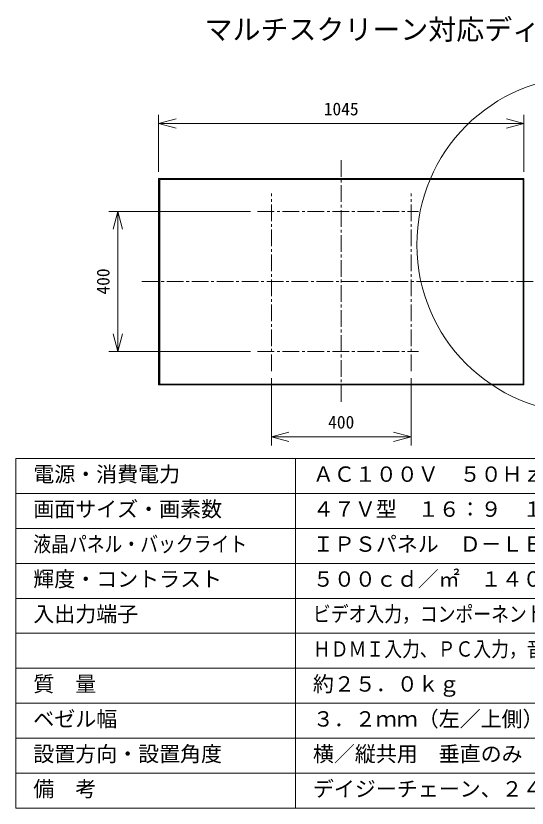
# Model space of a CAD drawing. Units: millimetres, scale not verified. Extents: x -62 to 80, y -57 to 57.
# Drawn here: x -62.5 to 10.7, y -56.5 to 56.8 of the extents above; entities that cross this region are included whole.
import ezdxf
from ezdxf.enums import TextEntityAlignment as Align

# ---------------------------------------------------------------- set-up
doc = ezdxf.new("R2010")
doc.units = ezdxf.units.MM
doc.header["$LTSCALE"] = 0.125
doc.linetypes.add('USER1', pattern=[28.575, 19.05, -3.175, 3.175, -3.175])
for name, color, linetype, lineweight in [('0-0_0', 7, 'Continuous', 18), ('0-3_WAKU', 1, 'Continuous', 18), ('0-5_SUNPO', 3, 'Continuous', 18), ('0-6_GAIKEI', 1, 'Continuous', 18)]:
    doc.layers.add(name, color=color, linetype=linetype, lineweight=lineweight)
doc.layers.add('0-2_MOJI1', color=7, linetype='Continuous')
doc.styles.add('ＭＳ ゴシック', font='')
doc.styles.get('ＭＳ ゴシック').set_extended_font_data('MS Gothic')

# ---------------------------------------------------------------- blocks, each defined once
blk = doc.blocks.new('_Open30')
at = {"layer": '0-0_0'}
blk.add_line((0, 0), (-1, 0), dxfattribs=at)
blk.add_lwpolyline([(-1, 0.26795), (0, 0), (-1, -0.26795)], dxfattribs=at)
blk = doc.blocks.new('D1')
at = {"layer": '0-5_SUNPO'}
for p, q in [((35.5938, 342.3086), (15.3264, 342.3086)), ((16.5764, 339.8086), (16.5764, 324.8086)), ((35.5938, 322.3086), (15.3264, 322.3086))]:
    blk.add_line(p, q, dxfattribs=at)
at = {"layer": '0-5_SUNPO', "xscale": 2.5, "yscale": 2.5}
for p, rotation in [((16.5764, 342.3086), 90), ((16.5764, 322.3086), 270)]:
    blk.add_blockref('_Open30', p, dxfattribs=dict(at, rotation=rotation))
at = {"layer": '0-5_SUNPO', "color": 7, "style": 'ＭＳ ゴシック'}
blk.add_text('400', height=1.833, rotation=90, dxfattribs=at).set_placement((15.9514, 330.4336), align=Align.BOTTOM_LEFT)
blk = doc.blocks.new('D2')
at = {"layer": '0-5_SUNPO'}
for p, q in [((38.5515, 318.4789), (38.5515, 308.8513)), ((58.5515, 318.4789), (58.5515, 308.8513)), ((41.0515, 310.1013), (56.0515, 310.1013))]:
    blk.add_line(p, q, dxfattribs=at)
at = {"layer": '0-5_SUNPO', "xscale": 2.5, "yscale": 2.5, "rotation": 180}
blk.add_blockref('_Open30', (38.5515, 310.1013), dxfattribs=at)
at = {"layer": '0-5_SUNPO', "xscale": 2.5, "yscale": 2.5}
blk.add_blockref('_Open30', (58.5515, 310.1013), dxfattribs=at)
at = {"layer": '0-5_SUNPO', "color": 7, "style": 'ＭＳ ゴシック'}
blk.add_text('400', height=1.833, dxfattribs=at).set_placement((46.6765, 310.7263), align=Align.BOTTOM_LEFT)
blk = doc.blocks.new('D4')
at = {"layer": '0-5_SUNPO'}
for p, q in [((22.4295, 347.9851), (22.4295, 356.137)), ((74.6735, 347.9851), (74.6735, 356.137)), ((24.9295, 354.887), (72.1735, 354.887))]:
    blk.add_line(p, q, dxfattribs=at)
at = {"layer": '0-5_SUNPO', "xscale": 2.5, "yscale": 2.5, "rotation": 180}
blk.add_blockref('_Open30', (22.4295, 354.887), dxfattribs=at)
at = {"layer": '0-5_SUNPO', "xscale": 2.5, "yscale": 2.5}
blk.add_blockref('_Open30', (74.6735, 354.887), dxfattribs=at)
at = {"layer": '0-5_SUNPO', "color": 7, "style": 'ＭＳ ゴシック'}
blk.add_text('1045', height=1.833, dxfattribs=at).set_placement((46.0515, 355.512), align=Align.BOTTOM_LEFT)

msp = doc.modelspace()

# ---------------------------------------------------------------- linework, layer by layer
at = {"layer": '0-3_WAKU', "color": 4}
for p, q in [((-62.4907, -56.5069), (-62.4907, -6.5069)), ((-62.4907, -6.5069), (62.5093, -6.5069)), ((-22.4907, -56.5069), (-22.4907, -6.5069)), ((-62.4907, -56.5069), (62.5093, -56.5069))]:
    msp.add_line(p, q, dxfattribs=at)
at = {"layer": '0-3_WAKU'}
for p, q in [((62.5093, -11.5069), (-62.4907, -11.5069)), ((62.5093, -16.5069), (-62.4907, -16.5069)), ((62.5093, -21.5069), (-62.4907, -21.5069)), ((-62.4907, -26.5069), (62.5093, -26.5069)), ((-62.4907, -31.5069), (62.5093, -31.5069)), ((-62.4907, -36.5069), (62.5093, -36.5069)), ((-62.4907, -41.5069), (62.5093, -41.5069)), ((-62.4907, -46.5069), (62.5093, -46.5069)), ((-62.4907, -51.5069), (62.5093, -51.5069))]:
    msp.add_line(p, q, dxfattribs=at)
at = {"layer": '0-6_GAIKEI', "color": 9, "linetype": 'USER1'}
for p, q in [((-15.9391, 36.1294), (-15.9391, 1.427)), ((-25.9391, 5.972), (-25.9391, 31.3963)), ((-5.9391, 5.972), (-5.9391, 31.3963)), ((-27.8969, 28.8017), (-4.8912, 28.8017)), ((-44.4635, 18.7777), (12.695, 18.7777)), ((-27.8969, 8.8017), (-4.8912, 8.8017))]:
    msp.add_line(p, q, dxfattribs=at)
at = {"layer": '0-6_GAIKEI', "color": 7}
for p, q in [((-42.0636, 33.3282), (-42.0611, 33.3282)), ((-42.0611, 4.0772), (-42.0611, 33.4782)), ((-42.0111, 33.5282), (10.1329, 33.5282)), ((-41.8611, 33.5307), (-41.8611, 33.5282)), ((-41.1111, 33.5307), (-41.8611, 33.5307)), ((-41.1111, 33.5307), (-41.1111, 33.5282)), ((10.0329, 33.5307), (10.0329, 33.5282)), ((10.1829, 33.4782), (10.1829, 4.0772)), ((10.1854, 33.0782), (10.1829, 33.0782)), ((10.1854, 32.3282), (10.1854, 33.0782)), ((10.1854, 32.3282), (10.1829, 32.3282)), ((-42.0636, 4.9772), (-42.0611, 4.9772)), ((-42.0636, 4.9772), (-42.0636, 4.2272)), ((-42.0636, 4.2272), (-42.0611, 4.2272)), ((10.1329, 4.0272), (-42.0111, 4.0272)), ((-41.8611, 4.0247), (-41.8611, 4.0272)), ((-32.3641, 4.0191), (-32.2641, 4.0191)), ((-28.4641, 4.0232), (-28.3391, 4.0232)), ((-28.4641, 4.0232), (-28.4641, 3.9932)), ((-28.4141, 4.0232), (-28.4141, 3.9932)), ((-28.3891, 4.0232), (-28.3891, 3.9932)), ((-28.3391, 4.0232), (-28.3391, 3.9932)), ((0.3859, 4.0191), (0.4859, 4.0191)), ((5.7109, 4.0191), (5.8109, 4.0191)), ((9.2829, 4.0247), (9.2829, 4.0272)), ((9.2829, 4.0247), (10.0329, 4.0247)), ((10.0329, 4.0247), (10.0329, 4.0272)), ((10.1854, 4.2272), (10.1829, 4.2272))]:
    msp.add_line(p, q, dxfattribs=at)
at = {"layer": '0-6_GAIKEI'}
for p, q in [((-42.0411, 33.4782), (-42.0611, 33.4782)), ((-42.0411, 33.4782), (-42.0411, 4.0772)), ((-42.0111, 33.5282), (-42.0111, 33.5082)), ((10.1329, 33.5082), (-42.0111, 33.5082)), ((-41.9011, 33.3532), (-41.9061, 33.3532)), ((-41.9061, 33.3532), (-41.9061, 4.1272)), ((-41.9011, 33.3532), (-41.9011, 4.1272)), ((-41.8861, 33.3682), (-41.8861, 33.3732)), ((10.0829, 33.3732), (-41.8861, 33.3732)), ((10.0829, 33.3682), (-41.8861, 33.3682)), ((10.0829, 33.3682), (10.0829, 33.3732)), ((10.0979, 33.3532), (10.1029, 33.3532)), ((10.0979, 4.1272), (10.0979, 33.3532)), ((10.1029, 4.1272), (10.1029, 33.3532)), ((10.1329, 33.5082), (10.1329, 33.5282)), ((10.1829, 33.4782), (10.1629, 33.4782)), ((10.1629, 4.0772), (10.1629, 33.4782)), ((-42.0611, 4.0772), (-42.0411, 4.0772)), ((-42.0111, 4.0472), (10.1329, 4.0472)), ((-42.0111, 4.0472), (-42.0111, 4.0272)), ((-41.9011, 4.1272), (-41.9061, 4.1272)), ((-41.8861, 4.1122), (10.0829, 4.1122)), ((-41.8861, 4.1122), (-41.8861, 4.1072)), ((-41.8861, 4.1072), (10.0829, 4.1072)), ((10.0829, 4.1122), (10.0829, 4.1072)), ((10.0979, 4.1272), (10.1029, 4.1272)), ((10.1329, 4.0272), (10.1329, 4.0472)), ((10.1629, 4.0772), (10.1829, 4.0772))]:
    msp.add_line(p, q, dxfattribs=at)
at = {"layer": '0-6_GAIKEI', "color": 7}
for points in [[(-42.0636, 33.3282), (-42.0636, 32.5782), (-42.0611, 32.5782)], [(10.0329, 33.5307), (9.2829, 33.5307), (9.2829, 33.5282)], [(10.1854, 4.2272), (10.1854, 4.9772), (10.1829, 4.9772)], [(-41.8611, 4.0247), (-41.1111, 4.0247), (-41.1111, 4.0272)]]:
    msp.add_lwpolyline(points, dxfattribs=at)
at = {"layer": '0-6_GAIKEI'}
msp.add_circle((18.9342, 24.0426), 24.0481, dxfattribs=at)
at = {"layer": '0-6_GAIKEI', "color": 7}
for centre, radius, start, end in [((-42.0111, 33.4782), 0.05, 90, 180), ((10.1329, 33.4782), 0.05, 0, 90), ((-42.0111, 4.0772), 0.05, 180, 270), ((-42.0426, 4.0447), 0.005, 206.3124, 245.47794), ((-32.3141, 4.2267), 0.2135, 249.1377, 256.45869), ((-32.3141, 4.2267), 0.2135, 283.54131, 290.8623), ((0.4359, 4.2267), 0.2135, 249.1377, 256.45869), ((0.4359, 4.2267), 0.2135, 283.54131, 290.8623), ((5.7609, 4.2267), 0.2135, 249.1377, 256.45869), ((5.7609, 4.2267), 0.2135, 283.54131, 290.8623), ((10.1329, 4.0772), 0.05, 270, 0)]:
    msp.add_arc(centre, radius, start, end, dxfattribs=at)
at = {"layer": '0-6_GAIKEI'}
for centre, radius, start, end in [((-42.0111, 33.4782), 0.03, 90, 180), ((-41.8861, 33.3532), 0.02, 90, 180), ((-41.8861, 33.3532), 0.015, 90, 180), ((10.0829, 33.3532), 0.02, 0, 90), ((10.0829, 33.3532), 0.015, 0, 90), ((10.1329, 33.4782), 0.03, 0, 90), ((-42.0111, 4.0772), 0.03, 180, 270), ((-41.8861, 4.1272), 0.02, 180, 270), ((-41.8861, 4.1272), 0.015, 180, 270), ((10.0829, 4.1272), 0.015, 270, 0), ((10.0829, 4.1272), 0.02, 270, 0), ((10.1329, 4.0772), 0.03, 270, 0)]:
    msp.add_arc(centre, radius, start, end, dxfattribs=at)

# ---------------------------------------------------------------- block references
at = {"layer": '0-5_SUNPO'}
for name in ['D4', 'D1', 'D2']:
    msp.add_blockref(name, (-64.4907, -313.5069), dxfattribs=at)

# ---------------------------------------------------------------- texts
at = {"layer": '0-2_MOJI1', "style": 'ＭＳ ゴシック'}
for s, height, p in [('マルチスクリーン対応ディスプレイ', 2.933, (-35.4907, 52.4931)), ('電源・消費電力', 2.199, (-59.9907, -10.5069)), ('ＡＣ１００Ｖ\u3000５０Ｈｚ／６０Ｈｚ\u3000１６０Ｗ', 2.199, (-19.9907, -10.5069)), ('画面サイズ・画素数', 2.199, (-59.9907, -15.5069)), ('４７Ｖ型\u3000１６：９\u3000１９２０×１０８０画素', 2.199, (-19.9907, -15.5069)), ('ＩＰＳパネル\u3000Ｄ－ＬＥＤ', 2.199, (-19.9907, -20.5069)), ('輝度・コントラスト', 2.199, (-59.9907, -25.5069)), ('５００ｃｄ／㎡\u3000１４００：１', 2.199, (-19.9907, -25.5069)), ('入出力端子', 2.199, (-59.9907, -30.5069)), ('質\u3000量', 2.199, (-59.9907, -40.5069)), ('約２５．０ｋｇ', 2.199, (-19.9907, -40.5069)), ('ベゼル幅', 2.199, (-59.9907, -45.5069)), ('３．２ｍｍ（左／上側）、１．７ｍｍ（右／下側）', 2.199, (-19.9907, -45.5069)), ('設置方向・設置角度', 2.199, (-59.9907, -50.5069)), ('横／縦共用\u3000垂直のみ', 2.199, (-19.9907, -50.5069)), ('備\u3000考', 2.199, (-59.9907, -55.5069)), ('デイジーチェーン、２４時間連続稼動', 2.199, (-19.9907, -55.5069))]:
    msp.add_text(s, height=height, dxfattribs=at).set_placement(p, align=Align.BOTTOM_LEFT)
at = {"layer": '0-2_MOJI1', "style": 'ＭＳ ゴシック', "width": 0.85}
for s, p in [('液晶パネル・バックライト', (-59.9907, -20.5069)), ('ビデオ入力，コンポーネント入力，ＤＶＩ－Ｄ入力／出力', (-19.9907, -30.5069)), ('ＨＤＭＩ入力、ＰＣ入力，音声入力／出力、外部制御端子', (-19.9907, -35.5069))]:
    msp.add_text(s, height=2.199, dxfattribs=at).set_placement(p, align=Align.BOTTOM_LEFT)

doc.saveas('drawing.dxf')
